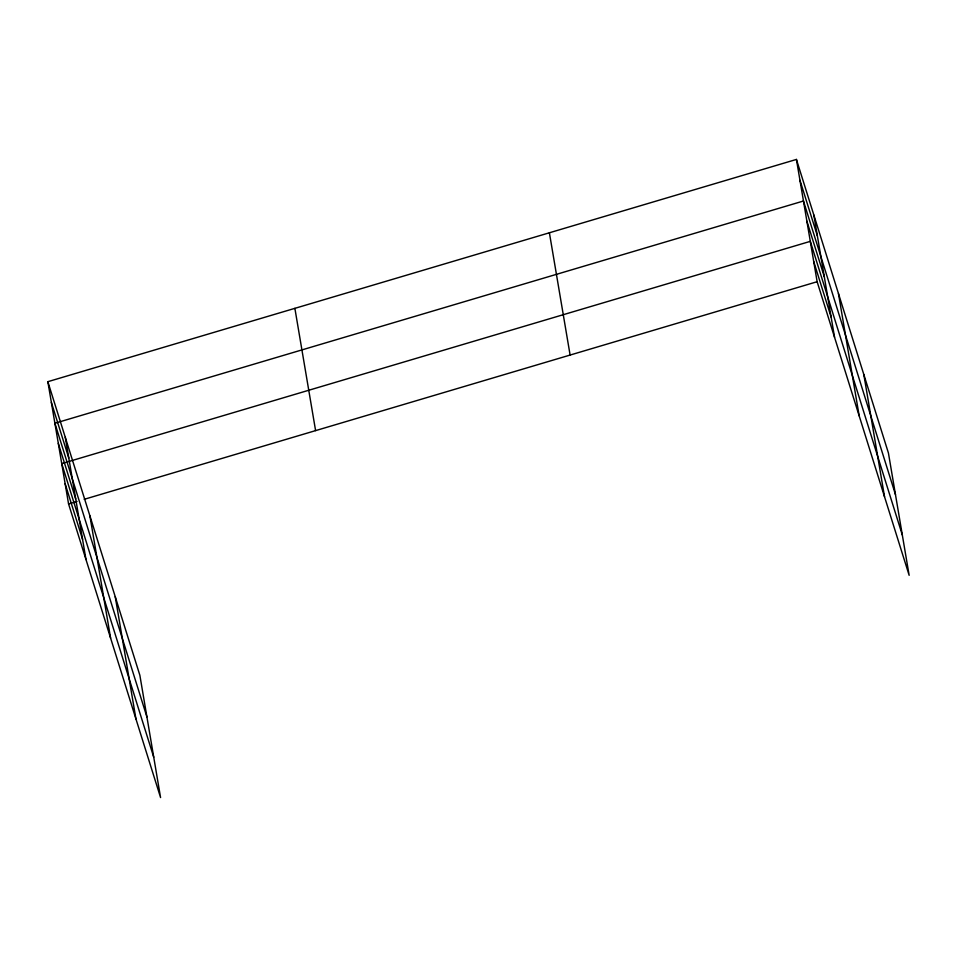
<?xml version="1.0" encoding="UTF-8"?>
<svg xmlns="http://www.w3.org/2000/svg" width="957" height="957" viewBox="0 0 957 957"><rect width="100%" height="100%" fill="white"/><g stroke="black" fill="none" stroke-linecap="round" stroke-linejoin="round"><path stroke-width="1.44" d="M47.85 381.687L139.866 675.283L160.573 797.564L68.569 503.956L47.85 381.687L796.427 159.436L888.431 453.044L909.15 575.313L817.134 281.717L796.427 159.436M68.569 503.956L77.086 501.432M84.18 499.327L817.134 281.717M799.944 180.227L817.362 235.793M895.477 494.613L803.461 201.006L54.896 423.257L146.899 716.865M806.883 221.187L824.3 276.752M902.319 534.963L810.304 241.355L61.727 463.607L153.742 757.214M813.725 261.536L831.131 317.102M51.367 402.466L68.784 458.032M58.317 443.426L75.723 498.992M65.148 483.787L82.565 539.353M863.812 374.486L884.531 496.767M838.452 293.548L859.171 415.828M813.833 215.002L834.552 337.283M549.39 232.778L570.109 355.059M294.876 308.345L315.595 430.614M115.247 596.737L135.954 719.018M89.886 515.799L110.593 638.08M65.267 437.253L85.974 559.522"/></g></svg>
